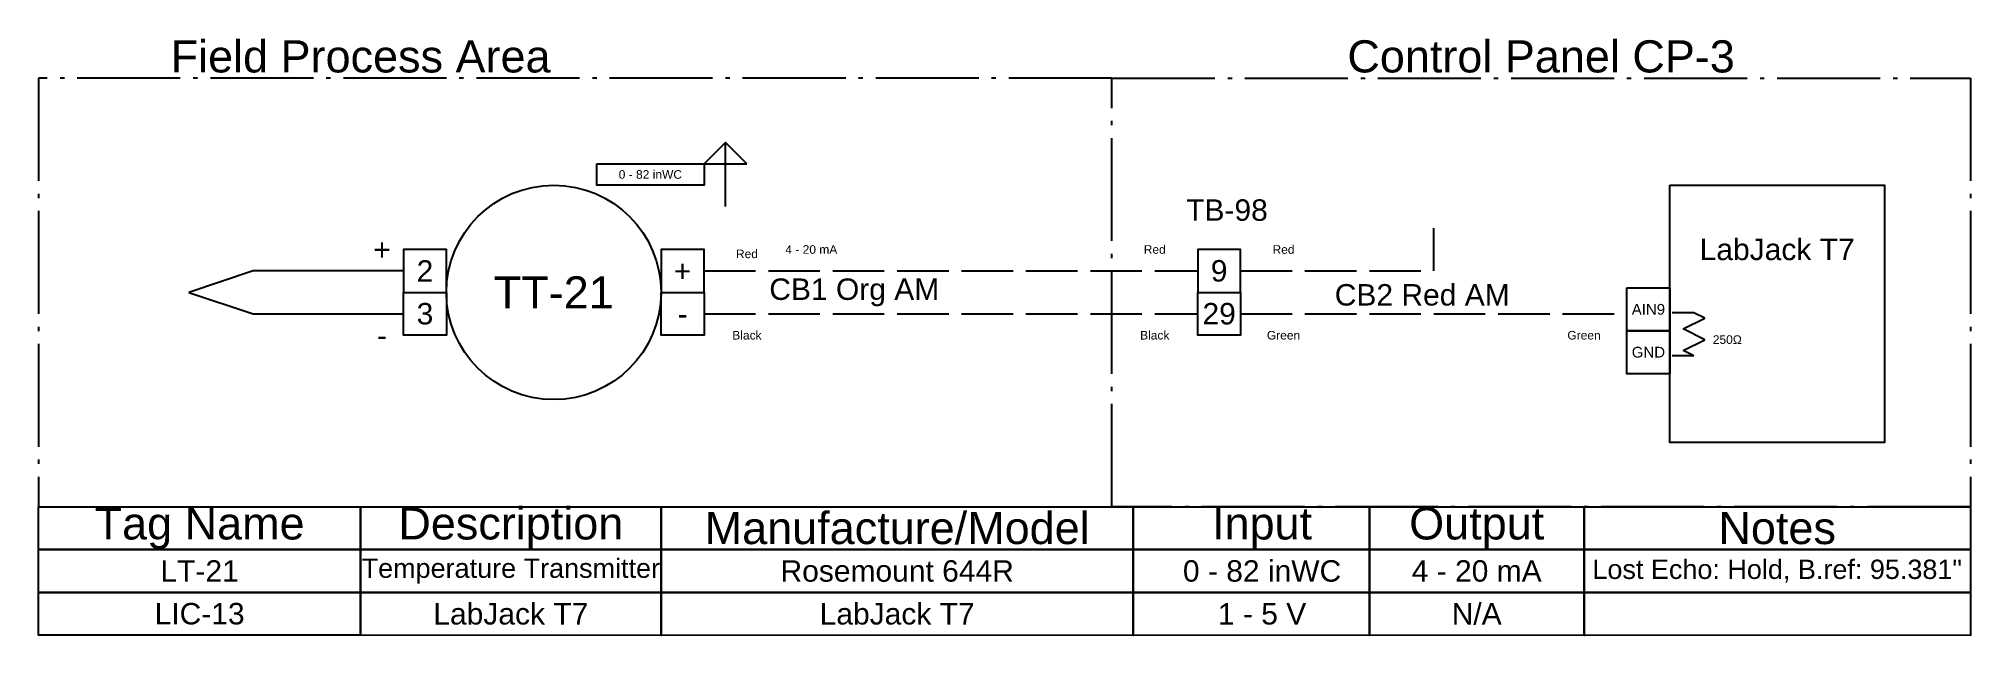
# Model space of a CAD drawing. Header units: inches. Extents: x 2.5 to 47.5, y 4.5 to 18.4.
import ezdxf

# ---------------------------------------------------------------- set-up
doc = ezdxf.new("R2010")
doc.units = ezdxf.units.IN
doc.header["$MEASUREMENT"] = 0
doc.linetypes.add('ACAD_ISO02W100', pattern=[15, 12, -3])
doc.linetypes.add('ACAD_ISO04W100', pattern=[30, 24, -3, 0, -3])
doc.styles.get("Standard").update_dxf_attribs({"font": 'arial.ttf'})

msp = doc.modelspace()

# ---------------------------------------------------------------- linework, layer by layer
for p, q in [((18.5, 16), (18, 15.5)), ((18.5, 14.5), (18.5, 16)), ((19, 15.5), (18.5, 16)), ((18, 15.5), (19, 15.5)), ((7.5, 13), (6, 12.5)), ((11, 13), (7.5, 13)), ((6, 12.5), (7.5, 12)), ((7.5, 12), (11, 12)), ((41.056, 12.022), (40.556, 12.022)), ((41.056, 11.022), (40.556, 11.022))]:
    msp.add_line(p, q)
at = {"linetype": 'ACAD_ISO02W100', "ltscale": 0.1}
for p, q in [((35, 13), (35, 14)), ((18, 13), (29.5, 13)), ((30.5, 13), (35, 13)), ((18, 12), (29.5, 12)), ((30.5, 12), (39.5, 12))]:
    msp.add_line(p, q, dxfattribs=at)
at = {"linetype": 'ACAD_ISO02W100', "ltscale": 0.05}
for p, q in [((40.812, 11.647), (41.312, 11.897)), ((41.312, 11.897), (41.062, 12.022)), ((41.312, 11.397), (40.812, 11.647)), ((40.812, 11.147), (41.312, 11.397)), ((41.062, 11.022), (40.812, 11.147))]:
    msp.add_line(p, q, dxfattribs=at)
at = {"linetype": 'ACAD_ISO04W100', "ltscale": 0.1}
for points in [[(27.5, 17.5), (2.5, 17.5), (2.5, 7.5), (27.5, 7.5)], [(27.5, 17.5), (47.5, 17.5), (47.5, 7.5), (27.5, 7.5)]]:
    msp.add_lwpolyline(points, close=True, dxfattribs=at)
for points in [[(15.5, 15.5), (18, 15.5), (18, 15), (15.5, 15)], [(40.5, 15), (45.5, 15), (45.5, 9), (40.5, 9)], [(17, 12.5), (18, 12.5), (18, 13.5), (17, 13.5)], [(29.5, 12.5), (30.5, 12.5), (30.5, 13.5), (29.5, 13.5)], [(11, 12.5), (12, 12.5), (12, 13.5), (11, 13.5)], [(39.5, 12.604), (40.5, 12.604), (40.5, 11.604), (39.5, 11.604)], [(11, 12.5), (12, 12.5), (12, 11.5), (11, 11.5)], [(17, 12.5), (18, 12.5), (18, 11.5), (17, 11.5)], [(29.5, 12.5), (30.5, 12.5), (30.5, 11.5), (29.5, 11.5)], [(39.5, 11.604), (40.5, 11.604), (40.5, 10.604), (39.5, 10.604)], [(2.5, 7.5), (10, 7.5), (10, 6.5), (2.5, 6.5)], [(10, 7.5), (17, 7.5), (17, 6.5), (10, 6.5)], [(17, 7.5), (28, 7.5), (28, 6.5), (17, 6.5)], [(28, 7.5), (33.5, 7.5), (33.5, 6.5), (28, 6.5)], [(33.5, 7.5), (38.5, 7.5), (38.5, 6.5), (33.5, 6.5)], [(38.5, 7.5), (47.5, 7.5), (47.5, 6.5), (38.5, 6.5)], [(2.5, 6.503), (10, 6.503), (10, 5.503), (2.5, 5.503)], [(10, 6.503), (17, 6.5), (17, 5.5), (10, 5.503)], [(17, 6.503), (28, 6.5), (28, 5.5), (17, 5.503)], [(28, 6.503), (33.5, 6.5), (33.5, 5.5), (28, 5.503)], [(33.5, 6.503), (38.5, 6.5), (38.5, 5.5), (33.5, 5.503)], [(38.5, 6.503), (47.5, 6.5), (47.5, 5.5), (38.5, 5.503)], [(2.5, 5.503), (10, 5.503), (10, 4.503), (2.5, 4.503)], [(10, 5.503), (17, 5.5), (17, 4.5), (10, 4.503)], [(17, 5.503), (28, 5.5), (28, 4.5), (17, 4.503)], [(28, 5.503), (33.5, 5.5), (33.5, 4.5), (28, 4.503)], [(33.5, 5.503), (38.5, 5.5), (38.5, 4.5), (33.5, 4.503)], [(38.5, 5.503), (47.5, 5.5), (47.5, 4.5), (38.5, 4.503)]]:
    msp.add_lwpolyline(points, close=True)
msp.add_circle((14.5, 12.5), 2.5)

# ---------------------------------------------------------------- texts
for s, width, heights, insert, char_height, attachment_point in [('Field Process Area', 15, [0], (10, 18), 0.75, 5), ('Control Panel CP-3', 20.5, [0], (37.5, 18), 0.75, 5), ('0 - 82 inWC', 2.5, [0], (16.75, 15.25), 0.2, 5), ('TB-98', 7.5, [0], (30.183, 14.417), 0.5, 5), ('+', 2, [0], (10.5, 13.5), 0.5, 5), ('Red', 2, [0], (19, 13.398), 0.2, 5), ('4 - 20 mA', 2, [0], (20.5, 13.5), 0.2, 5), ('Red', 2, [0], (28.5, 13.5), 0.2, 5), ('Red', 2, [0], (31.5, 13.5), 0.2, 5), ('LabJack T7', 4.5, [3.1], (43, 13.5), 0.5, 5), ('2', 1, [0], (11.5, 13), 0.5, 5), ('+', 1, [0], (17.5, 13), 0.5, 5), ('9', 1, [0], (30, 13), 0.5, 5), ('TT-21', 4, [0], (14.5, 12.5), 0.75, 5), ('CB1 Org AM', 7.5, [0], (21.5, 12.5), 0.5, 5), ('CB2 Red AM', 7.5, [0], (34.731, 12.44), 0.5, 5), ('3', 1, [0], (11.5, 12), 0.5, 5), ('29', 1, [0], (30, 12), 0.5, 5), ('AIN9', 1, [0], (40, 12.104), 0.25, 5), ('-', 1, [0], (17.5, 12), 0.5, 5), ('-', 2, [0], (10.5, 11.5), 0.5, 5), ('Black', 2, [0], (19, 11.5), 0.2, 5), ('Black', 2, [0.102], (28.5, 11.5), 0.2, 5), ('Green', 2, [0], (31.5, 11.5), 0.2, 5), ('Green', 2, [0], (38.5, 11.5), 0.2, 5), ('250Ω', 1.5, [0], (41.5, 11.5), 0.2, 1), ('GND', 1, [0], (40, 11.104), 0.25, 5), ('Tag Name', 7.5, [0], (6.25, 7), 0.75, 5), ('Description', 7, [0], (13.5, 7), 0.75, 5), ('Manufacture/Model', 10.5, [0], (22.5, 7), 0.75, 5), ('Input', 6.375, [0], (31, 7), 0.75, 5), ('Output', 5.25, [0], (36, 7), 0.75, 5), ('Notes', 8.75, [0], (43, 7), 0.75, 5), ('Temperature Transmitter', 6.99998, [0], (13.5, 6), 0.45, 5), ('LT-21', 7.5, [0], (6.25, 6.003), 0.5, 5), ('Rosemount 644R', 8.99998, [0], (22.5, 6), 0.5, 5), ('0 - 82 inWC', 6.24999, [0], (31, 6), 0.5, 5), ('4 - 20 mA', 5.125, [0], (36, 6), 0.5, 5), ('Lost Echo: Hold, B.ref: 95.381"', 9, [0], (43, 6), 0.45, 5), ('LIC-13', 7.5, [0], (6.25, 5.003), 0.5, 5), ('LabJack T7', 6.875, [0], (13.5, 5), 0.5, 5), ('LabJack T7', 9.24999, [0], (22.5, 5), 0.5, 5), ('1 - 5 V', 5.99998, [0], (31, 5), 0.5, 5), ('N/A', 4.875, [0], (36, 5), 0.5, 5)]:
    msp.add_mtext_dynamic_manual_height_columns(s, width=width, gutter_width=1, heights=heights, dxfattribs=dict(insert=insert, char_height=char_height, attachment_point=attachment_point))

doc.saveas('drawing.dxf')
